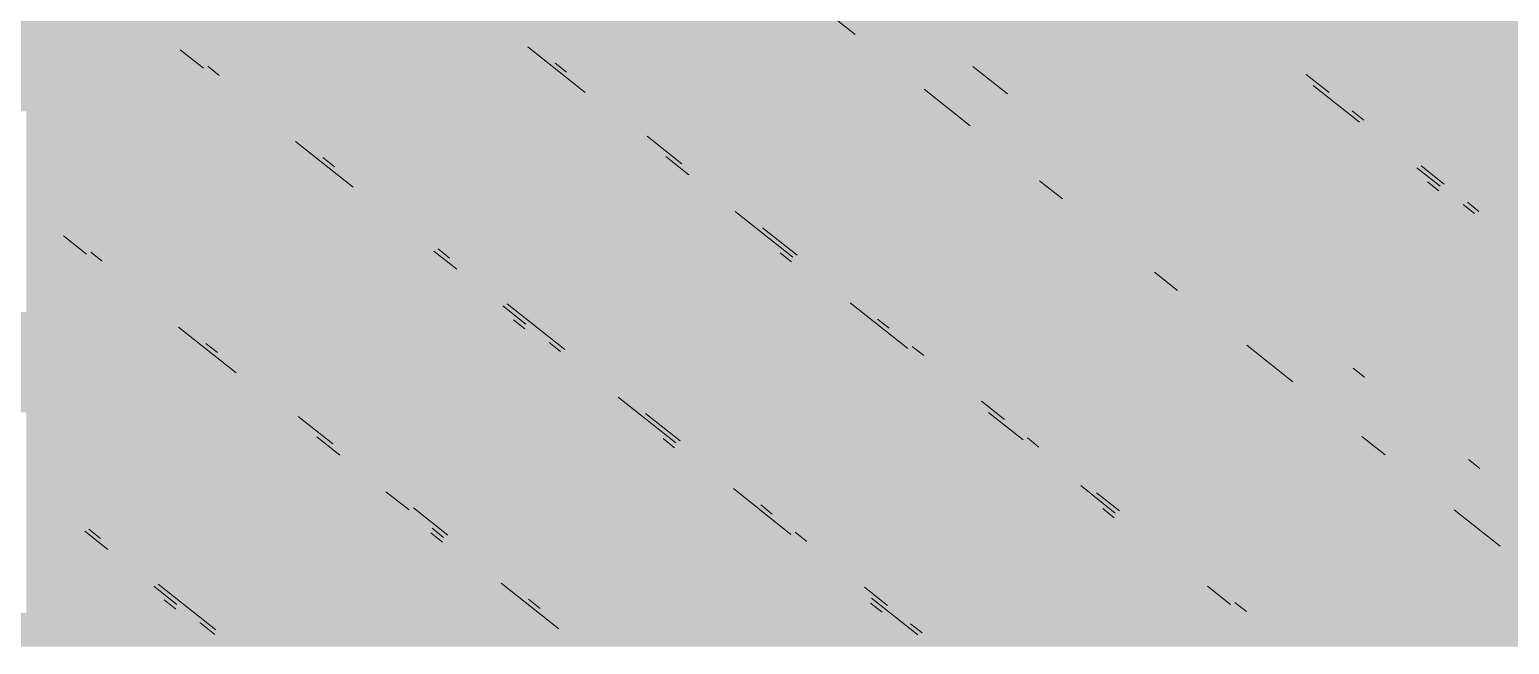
# Paper-space layout '03 3D Building and Roof' of a CAD drawing. Header units: millimetres. Extents: x 5 to 415, y 5 to 292.
# Drawn here: x 269.108 to 273.372, y 89.562 to 91.334 of the extents above; entities that cross this region are included whole.
import ezdxf

# ---------------------------------------------------------------- set-up
doc = ezdxf.new("R2010")
doc.units = ezdxf.units.MM
doc.layers.add('EXISTING', color=7, linetype='Continuous')
doc.layers.add('IMAGES', color=7, linetype='Continuous')

# ---------------------------------------------------------------- blocks, each defined once
blk = doc.blocks.new('SHEET_03')
at = {"layer": 'EXISTING', "color": 250, "lineweight": 9}
for p, q in [((271.2871, 91.4776), (271.4863, 91.3196)), ((270.5432, 91.2836), (270.7091, 91.1519)), ((269.5423, 91.2749), (269.6087, 91.2222)), ((269.6544, 91.2018), (269.6212, 91.2281)), ((270.6552, 91.2105), (270.622, 91.2368)), ((271.9255, 91.1485), (271.826, 91.2275)), ((272.8522, 91.1519), (272.7858, 91.2045)), ((271.6855, 91.1615), (271.8182, 91.0562)), ((272.8065, 91.1723), (272.9393, 91.067)), ((272.9518, 91.0728), (272.9186, 91.0992)), ((269.8743, 91.0115), (270.0402, 90.8798)), ((270.9872, 90.9471), (270.8876, 91.0261)), ((269.9863, 90.9384), (269.9531, 90.9647)), ((270.9415, 90.9676), (271.0079, 90.9149)), ((270.9841, 90.9335), (270.9509, 90.9598)), ((273.1053, 90.9353), (273.1717, 90.8826)), ((273.1841, 90.8885), (273.1178, 90.9412)), ((272.0174, 90.8981), (272.0838, 90.8455)), ((273.1685, 90.869), (273.1353, 90.8953)), ((273.238, 90.8299), (273.2712, 90.8036)), ((273.2837, 90.8095), (273.2505, 90.8358)), ((271.1407, 90.8095), (271.3067, 90.6778)), ((269.2054, 90.7394), (269.2717, 90.6867)), ((271.3192, 90.6837), (271.2196, 90.7627)), ((269.3174, 90.6663), (269.2842, 90.6926)), ((270.2726, 90.6954), (270.339, 90.6428)), ((270.3183, 90.675), (270.2851, 90.7013)), ((271.3035, 90.6642), (271.2703, 90.6905)), ((272.3494, 90.6347), (272.4158, 90.5821)), ((270.4718, 90.5374), (270.5382, 90.4847)), ((270.6502, 90.4116), (270.4843, 90.5433)), ((271.4726, 90.5461), (271.6386, 90.4144)), ((269.5373, 90.476), (269.7033, 90.3443)), ((270.535, 90.4711), (270.5018, 90.4975)), ((271.5847, 90.473), (271.5515, 90.4993)), ((270.6046, 90.4321), (270.6378, 90.4057)), ((269.6494, 90.4029), (269.6162, 90.4292)), ((271.6843, 90.394), (271.6511, 90.4203)), ((272.6149, 90.424), (272.7477, 90.3187)), ((272.9546, 90.332), (272.9214, 90.3583)), ((270.8037, 90.274), (270.9697, 90.1423)), ((271.9167, 90.2096), (271.8503, 90.2623)), ((269.9813, 90.1395), (269.8818, 90.2185)), ((270.9822, 90.1482), (270.8826, 90.2272)), ((271.871, 90.2301), (271.9706, 90.151)), ((269.9357, 90.1599), (270.002, 90.1073)), ((269.9782, 90.1259), (269.945, 90.1522)), ((270.9666, 90.1287), (270.9334, 90.155)), ((272.0163, 90.1306), (271.9831, 90.1569)), ((272.9469, 90.1606), (273.0133, 90.108)), ((273.2866, 90.0686), (273.2534, 90.0949)), ((271.1357, 90.0106), (271.3017, 89.8789)), ((272.1366, 90.0194), (272.2361, 89.9403)), ((270.1348, 90.0019), (270.2012, 89.9492)), ((271.2478, 89.9375), (271.2146, 89.9638)), ((272.2486, 89.9462), (272.1822, 89.9989)), ((270.3133, 89.8761), (270.2137, 89.9551)), ((271.2446, 89.9239), (271.2114, 89.9502)), ((272.233, 89.9267), (272.1998, 89.9531)), ((273.2124, 89.9499), (273.3452, 89.8446)), ((269.2668, 89.8878), (269.3331, 89.8352)), ((269.3124, 89.8674), (269.2792, 89.8937)), ((270.2977, 89.8566), (270.2645, 89.8829)), ((270.2676, 89.8966), (270.3008, 89.8702)), ((271.3474, 89.8585), (271.3142, 89.8848)), ((269.4659, 89.7298), (269.5323, 89.6771)), ((269.6444, 89.604), (269.4784, 89.7357)), ((270.4668, 89.7385), (270.6328, 89.6068)), ((271.5797, 89.6741), (271.5133, 89.7268)), ((272.5017, 89.7296), (272.5681, 89.6769)), ((269.5292, 89.6635), (269.496, 89.6898)), ((270.5789, 89.6654), (270.5457, 89.6917)), ((271.5641, 89.6546), (271.5309, 89.6809)), ((271.534, 89.6946), (271.6668, 89.5892)), ((272.6138, 89.6565), (272.5806, 89.6828)), ((269.5987, 89.6245), (269.6319, 89.5981)), ((271.6793, 89.5951), (271.6461, 89.6214)), ((269.6413, 89.5904), (269.6081, 89.6167))]:
    blk.add_line(p, q, dxfattribs=at)
at = {"layer": 'IMAGES', "color": 7}
for points in [[(268.7127, 91.2906), (269.1945, 91.2906), (268.7127, 91.387), (269.1945, 91.387)], [(269.1945, 91.2906), (269.2909, 91.2906), (269.1945, 91.387), (269.2909, 91.387)], [(269.2909, 91.2906), (269.3873, 91.2906), (269.2909, 91.387), (269.3873, 91.387)], [(269.3873, 91.2906), (269.58, 91.2906), (269.3873, 91.387), (269.58, 91.387)], [(269.58, 91.2906), (269.6764, 91.2906), (269.58, 91.387), (269.6764, 91.387)], [(269.6764, 91.2906), (269.7727, 91.2906), (269.6764, 91.387), (269.7727, 91.387)], [(269.7727, 91.2906), (270.2545, 91.2906), (269.7727, 91.387), (270.2545, 91.387)], [(270.2545, 91.2906), (270.3509, 91.2906), (270.2545, 91.387), (270.3509, 91.387)], [(270.3509, 91.2906), (270.4473, 91.2906), (270.3509, 91.387), (270.4473, 91.387)], [(270.4473, 91.2906), (270.64, 91.2906), (270.4473, 91.387), (270.64, 91.387)], [(270.64, 91.2906), (270.7364, 91.2906), (270.64, 91.387), (270.7364, 91.387)], [(270.7364, 91.2906), (271.2182, 91.2906), (270.7364, 91.387), (271.2182, 91.387)], [(271.2182, 91.2906), (271.3145, 91.2906), (271.2182, 91.387), (271.3145, 91.387)], [(271.3145, 91.2906), (271.4109, 91.2906), (271.3145, 91.387), (271.4109, 91.387)], [(271.4109, 91.2906), (271.5073, 91.2906), (271.4109, 91.387), (271.5073, 91.387)], [(271.5073, 91.2906), (271.6036, 91.2906), (271.5073, 91.387), (271.6036, 91.387)], [(271.6036, 91.2906), (271.7, 91.2906), (271.6036, 91.387), (271.7, 91.387)], [(271.7, 91.2906), (271.7964, 91.2906), (271.7, 91.387), (271.7964, 91.387)], [(271.7964, 91.2906), (271.8927, 91.2906), (271.7964, 91.387), (271.8927, 91.387)], [(271.8927, 91.2906), (271.9891, 91.2906), (271.8927, 91.387), (271.9891, 91.387)], [(271.9891, 91.2906), (272.3745, 91.2906), (271.9891, 91.387), (272.3745, 91.387)], [(272.3745, 91.2906), (272.4709, 91.2906), (272.3745, 91.387), (272.4709, 91.387)], [(272.4709, 91.2906), (272.6636, 91.2906), (272.4709, 91.387), (272.6636, 91.387)], [(272.6636, 91.2906), (272.8564, 91.2906), (272.6636, 91.387), (272.8564, 91.387)], [(272.8564, 91.2906), (273.3382, 91.2906), (272.8564, 91.387), (273.3382, 91.387)], [(273.3382, 91.2906), (273.5309, 91.2906), (273.3382, 91.387), (273.5309, 91.387)], [(268.8091, 91.1942), (269.3873, 91.1942), (268.8091, 91.2906), (269.3873, 91.2906)], [(269.3873, 91.1942), (269.4836, 91.1942), (269.3873, 91.2906), (269.4836, 91.2906)], [(269.4836, 91.1942), (269.58, 91.1942), (269.4836, 91.2906), (269.58, 91.2906)], [(269.58, 91.1942), (269.6764, 91.1942), (269.58, 91.2906), (269.6764, 91.2906)], [(269.6764, 91.1942), (269.7727, 91.1942), (269.6764, 91.2906), (269.7727, 91.2906)], [(269.7727, 91.1942), (270.3509, 91.1942), (269.7727, 91.2906), (270.3509, 91.2906)], [(270.3509, 91.1942), (270.4473, 91.1942), (270.3509, 91.2906), (270.4473, 91.2906)], [(270.4473, 91.1942), (270.5436, 91.1942), (270.4473, 91.2906), (270.5436, 91.2906)], [(270.5436, 91.1942), (270.7364, 91.1942), (270.5436, 91.2906), (270.7364, 91.2906)], [(270.7364, 91.1942), (270.8327, 91.1942), (270.7364, 91.2906), (270.8327, 91.2906)], [(270.8327, 91.1942), (271.3145, 91.1942), (270.8327, 91.2906), (271.3145, 91.2906)], [(271.3145, 91.1942), (271.4109, 91.1942), (271.3145, 91.2906), (271.4109, 91.2906)], [(271.4109, 91.1942), (271.5073, 91.1942), (271.4109, 91.2906), (271.5073, 91.2906)], [(271.5073, 91.1942), (271.6036, 91.1942), (271.5073, 91.2906), (271.6036, 91.2906)], [(271.6036, 91.1942), (271.7964, 91.1942), (271.6036, 91.2906), (271.7964, 91.2906)], [(271.7964, 91.0014), (271.8927, 91.0014), (271.7964, 91.2906), (271.8927, 91.2906)], [(271.8927, 91.1942), (271.9891, 91.1942), (271.8927, 91.2906), (271.9891, 91.2906)], [(271.9891, 91.1942), (272.0855, 91.1942), (271.9891, 91.2906), (272.0855, 91.2906)], [(272.0855, 91.1942), (272.4709, 91.1942), (272.0855, 91.2906), (272.4709, 91.2906)], [(272.4709, 91.1942), (272.5673, 91.1942), (272.4709, 91.2906), (272.5673, 91.2906)], [(272.5673, 91.0978), (272.6636, 91.0978), (272.5673, 91.2906), (272.6636, 91.2906)], [(272.6636, 91.1942), (272.8564, 91.1942), (272.6636, 91.2906), (272.8564, 91.2906)], [(272.8564, 91.1942), (272.9527, 91.1942), (272.8564, 91.2906), (272.9527, 91.2906)], [(272.9527, 91.1942), (273.5309, 91.1942), (272.9527, 91.2906), (273.5309, 91.2906)], [(269.0018, 91.0978), (269.4836, 91.0978), (269.0018, 91.1942), (269.4836, 91.1942)], [(269.4836, 91.0978), (269.58, 91.0978), (269.4836, 91.1942), (269.58, 91.1942)], [(269.58, 91.0978), (269.7727, 91.0978), (269.58, 91.1942), (269.7727, 91.1942)], [(269.7727, 91.0978), (269.8691, 91.0978), (269.7727, 91.1942), (269.8691, 91.1942)], [(269.8691, 91.0978), (270.4473, 91.0978), (269.8691, 91.1942), (270.4473, 91.1942)], [(270.4473, 91.0978), (270.5436, 91.0978), (270.4473, 91.1942), (270.5436, 91.1942)], [(270.5436, 91.0978), (270.64, 91.0978), (270.5436, 91.1942), (270.64, 91.1942)], [(270.64, 91.0978), (270.8327, 91.0978), (270.64, 91.1942), (270.8327, 91.1942)], [(270.8327, 91.0978), (270.9291, 91.0978), (270.8327, 91.1942), (270.9291, 91.1942)], [(270.9291, 91.0978), (271.0255, 91.0978), (270.9291, 91.1942), (271.0255, 91.1942)], [(271.0255, 91.0978), (271.4109, 91.0978), (271.0255, 91.1942), (271.4109, 91.1942)], [(271.4109, 91.0978), (271.5073, 91.0978), (271.4109, 91.1942), (271.5073, 91.1942)], [(271.5073, 91.0978), (271.6036, 91.0978), (271.5073, 91.1942), (271.6036, 91.1942)], [(271.6036, 91.0978), (271.7964, 91.0978), (271.6036, 91.1942), (271.7964, 91.1942)], [(271.8927, 91.0978), (271.9891, 91.0978), (271.8927, 91.1942), (271.9891, 91.1942)], [(271.9891, 91.0978), (272.1818, 91.0978), (271.9891, 91.1942), (272.1818, 91.1942)], [(272.1818, 91.0978), (272.5673, 91.0978), (272.1818, 91.1942), (272.5673, 91.1942)], [(272.6636, 91.0978), (272.76, 91.0978), (272.6636, 91.1942), (272.76, 91.1942)], [(272.76, 91.0978), (272.8564, 91.0978), (272.76, 91.1942), (272.8564, 91.1942)], [(272.8564, 91.0978), (272.9527, 91.0978), (272.8564, 91.1942), (272.9527, 91.1942)], [(272.9527, 91.0978), (273.6273, 91.0978), (272.9527, 91.1942), (273.6273, 91.1942)], [(269.0982, 91.0014), (269.6764, 91.0014), (269.0982, 91.0978), (269.6764, 91.0978)], [(269.6764, 91.0014), (269.7727, 91.0014), (269.6764, 91.0978), (269.7727, 91.0978)], [(269.7727, 91.0014), (269.8691, 91.0014), (269.7727, 91.0978), (269.8691, 91.0978)], [(269.8691, 91.0014), (269.9655, 91.0014), (269.8691, 91.0978), (269.9655, 91.0978)], [(269.9655, 91.0014), (270.0618, 91.0014), (269.9655, 91.0978), (270.0618, 91.0978)], [(270.0618, 91.0014), (270.5436, 91.0014), (270.0618, 91.0978), (270.5436, 91.0978)], [(270.5436, 91.0014), (270.64, 91.0014), (270.5436, 91.0978), (270.64, 91.0978)], [(270.64, 91.0014), (270.7364, 91.0014), (270.64, 91.0978), (270.7364, 91.0978)], [(270.7364, 91.0014), (270.9291, 91.0014), (270.7364, 91.0978), (270.9291, 91.0978)], [(270.9291, 91.0014), (271.0255, 91.0014), (270.9291, 91.0978), (271.0255, 91.0978)], [(271.0255, 91.0014), (271.1218, 91.0014), (271.0255, 91.0978), (271.1218, 91.0978)], [(271.1218, 91.0014), (271.5073, 91.0014), (271.1218, 91.0978), (271.5073, 91.0978)], [(271.5073, 91.0014), (271.6036, 91.0014), (271.5073, 91.0978), (271.6036, 91.0978)], [(271.6036, 91.0014), (271.7, 91.0014), (271.6036, 91.0978), (271.7, 91.0978)], [(271.7, 91.0014), (271.7964, 91.0014), (271.7, 91.0978), (271.7964, 91.0978)], [(271.8927, 91.0014), (271.9891, 91.0014), (271.8927, 91.0978), (271.9891, 91.0978)], [(271.9891, 91.0014), (272.0855, 91.0014), (271.9891, 91.0978), (272.0855, 91.0978)], [(272.0855, 91.0014), (272.1818, 91.0014), (272.0855, 91.0978), (272.1818, 91.0978)], [(272.1818, 91.0014), (272.2782, 91.0014), (272.1818, 91.0978), (272.2782, 91.0978)], [(272.2782, 91.0014), (272.6636, 91.0014), (272.2782, 91.0978), (272.6636, 91.0978)], [(272.6636, 91.0014), (272.8564, 91.0014), (272.6636, 91.0978), (272.8564, 91.0978)], [(272.8564, 91.0014), (273.0491, 91.0014), (272.8564, 91.0978), (273.0491, 91.0978)], [(273.0491, 91.0014), (273.1455, 91.0014), (273.0491, 91.0978), (273.1455, 91.0978)], [(273.1455, 91.0014), (273.2418, 91.0014), (273.1455, 91.0978), (273.2418, 91.0978)], [(273.2418, 91.0014), (273.7236, 91.0014), (273.2418, 91.0978), (273.7236, 91.0978)], [(269.0982, 90.905), (269.1945, 90.905), (269.0982, 91.0014), (269.1945, 91.0014)], [(269.1945, 90.905), (269.2909, 90.905), (269.1945, 91.0014), (269.2909, 91.0014)], [(269.2909, 90.905), (269.6764, 90.905), (269.2909, 91.0014), (269.6764, 91.0014)], [(269.6764, 90.905), (269.7727, 90.905), (269.6764, 91.0014), (269.7727, 91.0014)], [(269.7727, 90.905), (269.8691, 90.905), (269.7727, 91.0014), (269.8691, 91.0014)], [(269.8691, 90.905), (270.0618, 90.905), (269.8691, 91.0014), (270.0618, 91.0014)], [(270.0618, 90.905), (270.2545, 90.905), (270.0618, 91.0014), (270.2545, 91.0014)], [(270.2545, 90.905), (270.7364, 90.905), (270.2545, 91.0014), (270.7364, 91.0014)], [(270.7364, 90.905), (270.8327, 90.905), (270.7364, 91.0014), (270.8327, 91.0014)], [(270.8327, 90.905), (271.0255, 90.905), (270.8327, 91.0014), (271.0255, 91.0014)], [(271.0255, 90.905), (271.1218, 90.905), (271.0255, 91.0014), (271.1218, 91.0014)], [(271.1218, 90.905), (271.2182, 90.905), (271.1218, 91.0014), (271.2182, 91.0014)], [(271.2182, 90.905), (271.7964, 90.905), (271.2182, 91.0014), (271.7964, 91.0014)], [(271.7964, 90.905), (271.8927, 90.905), (271.7964, 91.0014), (271.8927, 91.0014)], [(271.8927, 90.905), (271.9891, 90.905), (271.8927, 91.0014), (271.9891, 91.0014)], [(271.9891, 90.905), (272.0855, 90.905), (271.9891, 91.0014), (272.0855, 91.0014)], [(272.0855, 90.905), (272.1818, 90.905), (272.0855, 91.0014), (272.1818, 91.0014)], [(272.1818, 90.905), (272.2782, 90.905), (272.1818, 91.0014), (272.2782, 91.0014)], [(272.2782, 90.905), (272.3745, 90.905), (272.2782, 91.0014), (272.3745, 91.0014)], [(272.3745, 90.905), (272.8564, 90.905), (272.3745, 91.0014), (272.8564, 91.0014)], [(272.8564, 90.905), (272.9527, 90.905), (272.8564, 91.0014), (272.9527, 91.0014)], [(272.9527, 90.905), (273.0491, 90.905), (272.9527, 91.0014), (273.0491, 91.0014)], [(273.0491, 90.905), (273.1455, 90.905), (273.0491, 91.0014), (273.1455, 91.0014)], [(273.1455, 90.905), (273.2418, 90.905), (273.1455, 91.0014), (273.2418, 91.0014)], [(273.2418, 90.905), (273.3382, 90.905), (273.2418, 91.0014), (273.3382, 91.0014)], [(273.3382, 90.905), (273.82, 90.905), (273.3382, 91.0014), (273.82, 91.0014)], [(269.0982, 90.8086), (269.1945, 90.8086), (269.0982, 90.905), (269.1945, 90.905)], [(269.1945, 90.8086), (269.2909, 90.8086), (269.1945, 90.905), (269.2909, 90.905)], [(269.2909, 90.8086), (269.3873, 90.8086), (269.2909, 90.905), (269.3873, 90.905)], [(269.3873, 90.8086), (269.7727, 90.8086), (269.3873, 90.905), (269.7727, 90.905)], [(269.7727, 90.8086), (269.8691, 90.8086), (269.7727, 90.905), (269.8691, 90.905)], [(269.8691, 90.8086), (269.9655, 90.8086), (269.8691, 90.905), (269.9655, 90.905)], [(269.9655, 90.8086), (270.1582, 90.8086), (269.9655, 90.905), (270.1582, 90.905)], [(270.1582, 90.8086), (270.2545, 90.8086), (270.1582, 90.905), (270.2545, 90.905)], [(270.2545, 90.8086), (270.3509, 90.8086), (270.2545, 90.905), (270.3509, 90.905)], [(270.3509, 90.8086), (270.8327, 90.8086), (270.3509, 90.905), (270.8327, 90.905)], [(270.8327, 90.8086), (270.9291, 90.8086), (270.8327, 90.905), (270.9291, 90.905)], [(270.9291, 90.8086), (271.0255, 90.8086), (270.9291, 90.905), (271.0255, 90.905)], [(271.0255, 90.8086), (271.1218, 90.8086), (271.0255, 90.905), (271.1218, 90.905)], [(271.1218, 90.8086), (271.2182, 90.8086), (271.1218, 90.905), (271.2182, 90.905)], [(271.2182, 90.8086), (271.3145, 90.8086), (271.2182, 90.905), (271.3145, 90.905)], [(271.3145, 90.8086), (271.7964, 90.8086), (271.3145, 90.905), (271.7964, 90.905)], [(271.7964, 90.8086), (271.8927, 90.8086), (271.7964, 90.905), (271.8927, 90.905)], [(271.8927, 90.8086), (271.9891, 90.8086), (271.8927, 90.905), (271.9891, 90.905)], [(271.9891, 90.8086), (272.0855, 90.8086), (271.9891, 90.905), (272.0855, 90.905)], [(272.0855, 90.8086), (272.2782, 90.8086), (272.0855, 90.905), (272.2782, 90.905)], [(272.2782, 90.8086), (272.3745, 90.8086), (272.2782, 90.905), (272.3745, 90.905)], [(272.3745, 90.8086), (272.4709, 90.8086), (272.3745, 90.905), (272.4709, 90.905)], [(272.4709, 90.8086), (272.9527, 90.8086), (272.4709, 90.905), (272.9527, 90.905)], [(272.9527, 90.8086), (273.0491, 90.8086), (272.9527, 90.905), (273.0491, 90.905)], [(273.0491, 90.8086), (273.1455, 90.8086), (273.0491, 90.905), (273.1455, 90.905)], [(273.1455, 90.8086), (273.3382, 90.8086), (273.1455, 90.905), (273.3382, 90.905)], [(273.3382, 90.8086), (273.4345, 90.8086), (273.3382, 90.905), (273.4345, 90.905)], [(269.0982, 90.7122), (269.1945, 90.7122), (269.0982, 90.8086), (269.1945, 90.8086)], [(269.1945, 90.7122), (269.2909, 90.7122), (269.1945, 90.8086), (269.2909, 90.8086)], [(269.2909, 90.7122), (269.3873, 90.7122), (269.2909, 90.8086), (269.3873, 90.8086)], [(269.3873, 90.7122), (269.4836, 90.7122), (269.3873, 90.8086), (269.4836, 90.8086)], [(269.4836, 90.7122), (269.9655, 90.7122), (269.4836, 90.8086), (269.9655, 90.8086)], [(269.9655, 90.7122), (270.0618, 90.7122), (269.9655, 90.8086), (270.0618, 90.8086)], [(270.0618, 90.7122), (270.1582, 90.7122), (270.0618, 90.8086), (270.1582, 90.8086)], [(270.1582, 90.7122), (270.2545, 90.7122), (270.1582, 90.8086), (270.2545, 90.8086)], [(270.2545, 90.7122), (270.3509, 90.7122), (270.2545, 90.8086), (270.3509, 90.8086)], [(270.3509, 90.7122), (270.4473, 90.7122), (270.3509, 90.8086), (270.4473, 90.8086)], [(270.4473, 90.7122), (270.9291, 90.7122), (270.4473, 90.8086), (270.9291, 90.8086)], [(270.9291, 90.7122), (271.0255, 90.7122), (270.9291, 90.8086), (271.0255, 90.8086)], [(271.0255, 90.7122), (271.1218, 90.7122), (271.0255, 90.8086), (271.1218, 90.8086)], [(271.1218, 90.7122), (271.3145, 90.7122), (271.1218, 90.8086), (271.3145, 90.8086)], [(271.3145, 90.7122), (271.8927, 90.7122), (271.3145, 90.8086), (271.8927, 90.8086)], [(271.8927, 90.7122), (271.9891, 90.7122), (271.8927, 90.8086), (271.9891, 90.8086)], [(271.9891, 90.7122), (272.0855, 90.7122), (271.9891, 90.8086), (272.0855, 90.8086)], [(272.0855, 90.7122), (272.1818, 90.7122), (272.0855, 90.8086), (272.1818, 90.8086)], [(272.1818, 90.7122), (272.2782, 90.7122), (272.1818, 90.8086), (272.2782, 90.8086)], [(272.2782, 90.7122), (272.3745, 90.7122), (272.2782, 90.8086), (272.3745, 90.8086)], [(272.3745, 90.7122), (272.4709, 90.7122), (272.3745, 90.8086), (272.4709, 90.8086)], [(272.4709, 90.7122), (272.5673, 90.7122), (272.4709, 90.8086), (272.5673, 90.8086)], [(272.5673, 90.7122), (273.0491, 90.7122), (272.5673, 90.8086), (273.0491, 90.8086)], [(273.0491, 90.7122), (273.1455, 90.7122), (273.0491, 90.8086), (273.1455, 90.8086)], [(273.1455, 90.7122), (273.2418, 90.7122), (273.1455, 90.8086), (273.2418, 90.8086)], [(273.2418, 90.7122), (273.3382, 90.7122), (273.2418, 90.8086), (273.3382, 90.8086)], [(273.3382, 90.7122), (273.4345, 90.7122), (273.3382, 90.8086), (273.4345, 90.8086)], [(269.0982, 90.6158), (269.1945, 90.6158), (269.0982, 90.7122), (269.1945, 90.7122)], [(269.1945, 90.6158), (269.2909, 90.6158), (269.1945, 90.7122), (269.2909, 90.7122)], [(269.2909, 90.6158), (269.3873, 90.6158), (269.2909, 90.7122), (269.3873, 90.7122)], [(269.3873, 90.6158), (269.4836, 90.6158), (269.3873, 90.7122), (269.4836, 90.7122)], [(269.4836, 90.6158), (269.58, 90.6158), (269.4836, 90.7122), (269.58, 90.7122)], [(269.58, 90.6158), (270.0618, 90.6158), (269.58, 90.7122), (270.0618, 90.7122)], [(270.0618, 90.6158), (270.1582, 90.6158), (270.0618, 90.7122), (270.1582, 90.7122)], [(270.1582, 90.6158), (270.2545, 90.6158), (270.1582, 90.7122), (270.2545, 90.7122)], [(270.2545, 90.6158), (270.3509, 90.6158), (270.2545, 90.7122), (270.3509, 90.7122)], [(270.3509, 90.6158), (270.4473, 90.6158), (270.3509, 90.7122), (270.4473, 90.7122)], [(270.4473, 90.6158), (270.5436, 90.6158), (270.4473, 90.7122), (270.5436, 90.7122)], [(270.5436, 90.6158), (270.64, 90.6158), (270.5436, 90.7122), (270.64, 90.7122)], [(270.64, 90.6158), (271.2182, 90.6158), (270.64, 90.7122), (271.2182, 90.7122)], [(271.2182, 90.6158), (271.4109, 90.6158), (271.2182, 90.7122), (271.4109, 90.7122)], [(271.4109, 90.6158), (271.5073, 90.6158), (271.4109, 90.7122), (271.5073, 90.7122)], [(271.5073, 90.6158), (271.9891, 90.6158), (271.5073, 90.7122), (271.9891, 90.7122)], [(271.9891, 90.6158), (272.0855, 90.6158), (271.9891, 90.7122), (272.0855, 90.7122)], [(272.0855, 90.6158), (272.1818, 90.6158), (272.0855, 90.7122), (272.1818, 90.7122)], [(272.1818, 90.6158), (272.2782, 90.6158), (272.1818, 90.7122), (272.2782, 90.7122)], [(272.2782, 90.6158), (272.4709, 90.6158), (272.2782, 90.7122), (272.4709, 90.7122)], [(272.4709, 90.6158), (272.5673, 90.6158), (272.4709, 90.7122), (272.5673, 90.7122)], [(272.5673, 90.6158), (272.6636, 90.6158), (272.5673, 90.7122), (272.6636, 90.7122)], [(272.6636, 90.6158), (272.76, 90.6158), (272.6636, 90.7122), (272.76, 90.7122)], [(272.76, 90.6158), (273.1455, 90.6158), (272.76, 90.7122), (273.1455, 90.7122)], [(273.1455, 90.6158), (273.2418, 90.6158), (273.1455, 90.7122), (273.2418, 90.7122)], [(273.2418, 90.6158), (273.3382, 90.6158), (273.2418, 90.7122), (273.3382, 90.7122)], [(273.3382, 90.6158), (273.4345, 90.6158), (273.3382, 90.7122), (273.4345, 90.7122)], [(269.0982, 90.5194), (269.2909, 90.5194), (269.0982, 90.6158), (269.2909, 90.6158)], [(269.2909, 90.5194), (269.58, 90.5194), (269.2909, 90.6158), (269.58, 90.6158)], [(269.58, 90.5194), (269.6764, 90.5194), (269.58, 90.6158), (269.6764, 90.6158)], [(269.6764, 90.5194), (270.1582, 90.5194), (269.6764, 90.6158), (270.1582, 90.6158)], [(270.1582, 90.5194), (270.2545, 90.5194), (270.1582, 90.6158), (270.2545, 90.6158)], [(270.2545, 90.5194), (270.3509, 90.5194), (270.2545, 90.6158), (270.3509, 90.6158)], [(270.3509, 90.5194), (270.4473, 90.5194), (270.3509, 90.6158), (270.4473, 90.6158)], [(270.4473, 90.5194), (270.5436, 90.5194), (270.4473, 90.6158), (270.5436, 90.6158)], [(270.5436, 90.5194), (270.64, 90.5194), (270.5436, 90.6158), (270.64, 90.6158)], [(270.64, 90.5194), (270.7364, 90.5194), (270.64, 90.6158), (270.7364, 90.6158)], [(270.7364, 90.5194), (271.2182, 90.5194), (270.7364, 90.6158), (271.2182, 90.6158)], [(271.2182, 90.5194), (271.3145, 90.5194), (271.2182, 90.6158), (271.3145, 90.6158)], [(271.3145, 90.5194), (271.4109, 90.5194), (271.3145, 90.6158), (271.4109, 90.6158)], [(271.4109, 90.5194), (271.5073, 90.5194), (271.4109, 90.6158), (271.5073, 90.6158)], [(271.5073, 90.5194), (271.6036, 90.5194), (271.5073, 90.6158), (271.6036, 90.6158)], [(271.6036, 90.5194), (271.7, 90.5194), (271.6036, 90.6158), (271.7, 90.6158)], [(271.7, 90.5194), (272.1818, 90.5194), (271.7, 90.6158), (272.1818, 90.6158)], [(272.1818, 90.5194), (272.2782, 90.5194), (272.1818, 90.6158), (272.2782, 90.6158)], [(272.2782, 90.5194), (272.3745, 90.5194), (272.2782, 90.6158), (272.3745, 90.6158)], [(272.3745, 90.5194), (272.4709, 90.5194), (272.3745, 90.6158), (272.4709, 90.6158)], [(272.4709, 90.5194), (272.5673, 90.5194), (272.4709, 90.6158), (272.5673, 90.6158)], [(272.5673, 90.5194), (272.6636, 90.5194), (272.5673, 90.6158), (272.6636, 90.6158)], [(272.6636, 90.5194), (272.76, 90.5194), (272.6636, 90.6158), (272.76, 90.6158)], [(272.76, 90.5194), (272.8564, 90.5194), (272.76, 90.6158), (272.8564, 90.6158)], [(272.8564, 90.5194), (273.3382, 90.5194), (272.8564, 90.6158), (273.3382, 90.6158)], [(273.3382, 90.5194), (273.4345, 90.5194), (273.3382, 90.6158), (273.4345, 90.6158)], [(268.8091, 90.423), (269.2909, 90.423), (268.8091, 90.5194), (269.2909, 90.5194)], [(269.2909, 90.423), (269.3873, 90.423), (269.2909, 90.5194), (269.3873, 90.5194)], [(269.3873, 90.423), (269.4836, 90.423), (269.3873, 90.5194), (269.4836, 90.5194)], [(269.4836, 90.423), (269.6764, 90.423), (269.4836, 90.5194), (269.6764, 90.5194)], [(269.6764, 90.423), (269.7727, 90.423), (269.6764, 90.5194), (269.7727, 90.5194)], [(269.7727, 90.423), (270.2545, 90.423), (269.7727, 90.5194), (270.2545, 90.5194)], [(270.2545, 90.423), (270.3509, 90.423), (270.2545, 90.5194), (270.3509, 90.5194)], [(270.3509, 90.423), (270.4473, 90.423), (270.3509, 90.5194), (270.4473, 90.5194)], [(270.4473, 90.423), (270.64, 90.423), (270.4473, 90.5194), (270.64, 90.5194)], [(270.64, 90.423), (270.7364, 90.423), (270.64, 90.5194), (270.7364, 90.5194)], [(270.7364, 90.423), (270.8327, 90.423), (270.7364, 90.5194), (270.8327, 90.5194)], [(270.8327, 90.423), (271.3145, 90.423), (270.8327, 90.5194), (271.3145, 90.5194)], [(271.3145, 90.423), (271.4109, 90.423), (271.3145, 90.5194), (271.4109, 90.5194)], [(271.4109, 90.423), (271.5073, 90.423), (271.4109, 90.5194), (271.5073, 90.5194)], [(271.5073, 90.423), (271.7, 90.423), (271.5073, 90.5194), (271.7, 90.5194)], [(271.7, 90.423), (271.7964, 90.423), (271.7, 90.5194), (271.7964, 90.5194)], [(271.7964, 90.423), (272.2782, 90.423), (271.7964, 90.5194), (272.2782, 90.5194)], [(272.2782, 90.423), (272.3745, 90.423), (272.2782, 90.5194), (272.3745, 90.5194)], [(272.3745, 90.423), (272.4709, 90.423), (272.3745, 90.5194), (272.4709, 90.5194)], [(272.4709, 90.423), (272.5673, 90.423), (272.4709, 90.5194), (272.5673, 90.5194)], [(272.5673, 90.423), (272.76, 90.423), (272.5673, 90.5194), (272.76, 90.5194)], [(272.76, 90.423), (272.8564, 90.423), (272.76, 90.5194), (272.8564, 90.5194)], [(272.8564, 90.423), (272.9527, 90.423), (272.8564, 90.5194), (272.9527, 90.5194)], [(272.9527, 90.423), (273.0491, 90.423), (272.9527, 90.5194), (273.0491, 90.5194)], [(273.0491, 90.423), (273.4345, 90.423), (273.0491, 90.5194), (273.4345, 90.5194)], [(268.9055, 90.3266), (269.3873, 90.3266), (268.9055, 90.423), (269.3873, 90.423)], [(269.3873, 90.3266), (269.4836, 90.3266), (269.3873, 90.423), (269.4836, 90.423)], [(269.4836, 90.3266), (269.58, 90.3266), (269.4836, 90.423), (269.58, 90.423)], [(269.58, 90.3266), (269.7727, 90.3266), (269.58, 90.423), (269.7727, 90.423)], [(269.7727, 90.3266), (269.8691, 90.3266), (269.7727, 90.423), (269.8691, 90.423)], [(269.8691, 90.3266), (269.9655, 90.3266), (269.8691, 90.423), (269.9655, 90.423)], [(269.9655, 90.3266), (270.4473, 90.3266), (269.9655, 90.423), (270.4473, 90.423)], [(270.4473, 90.3266), (270.5436, 90.3266), (270.4473, 90.423), (270.5436, 90.423)], [(270.5436, 90.3266), (270.7364, 90.3266), (270.5436, 90.423), (270.7364, 90.423)], [(270.7364, 90.3266), (270.8327, 90.3266), (270.7364, 90.423), (270.8327, 90.423)], [(270.8327, 90.3266), (270.9291, 90.3266), (270.8327, 90.423), (270.9291, 90.423)], [(270.9291, 90.3266), (271.4109, 90.3266), (270.9291, 90.423), (271.4109, 90.423)], [(271.4109, 90.3266), (271.5073, 90.3266), (271.4109, 90.423), (271.5073, 90.423)], [(271.5073, 90.3266), (271.6036, 90.3266), (271.5073, 90.423), (271.6036, 90.423)], [(271.6036, 90.3266), (271.7964, 90.3266), (271.6036, 90.423), (271.7964, 90.423)], [(271.7964, 90.3266), (271.8927, 90.3266), (271.7964, 90.423), (271.8927, 90.423)], [(271.8927, 90.3266), (271.9891, 90.3266), (271.8927, 90.423), (271.9891, 90.423)], [(271.9891, 90.3266), (272.3745, 90.3266), (271.9891, 90.423), (272.3745, 90.423)], [(272.3745, 90.3266), (272.4709, 90.3266), (272.3745, 90.423), (272.4709, 90.423)], [(272.4709, 90.3266), (272.5673, 90.3266), (272.4709, 90.423), (272.5673, 90.423)], [(272.5673, 90.3266), (272.6636, 90.3266), (272.5673, 90.423), (272.6636, 90.423)], [(272.6636, 90.3266), (272.76, 90.3266), (272.6636, 90.423), (272.76, 90.423)], [(272.76, 90.3266), (272.8564, 90.3266), (272.76, 90.423), (272.8564, 90.423)], [(272.8564, 90.3266), (272.9527, 90.3266), (272.8564, 90.423), (272.9527, 90.423)], [(272.9527, 90.3266), (273.1455, 90.3266), (272.9527, 90.423), (273.1455, 90.423)], [(273.1455, 90.3266), (273.5309, 90.3266), (273.1455, 90.423), (273.5309, 90.423)], [(269.0018, 90.2302), (269.4836, 90.2302), (269.0018, 90.3266), (269.4836, 90.3266)], [(269.4836, 90.2302), (269.58, 90.2302), (269.4836, 90.3266), (269.58, 90.3266)], [(269.58, 90.2302), (269.6764, 90.2302), (269.58, 90.3266), (269.6764, 90.3266)], [(269.6764, 90.2302), (269.8691, 90.2302), (269.6764, 90.3266), (269.8691, 90.3266)], [(269.8691, 90.2302), (269.9655, 90.2302), (269.8691, 90.3266), (269.9655, 90.3266)], [(269.9655, 90.2302), (270.0618, 90.2302), (269.9655, 90.3266), (270.0618, 90.3266)], [(270.0618, 90.2302), (270.5436, 90.2302), (270.0618, 90.3266), (270.5436, 90.3266)], [(270.5436, 90.2302), (270.64, 90.2302), (270.5436, 90.3266), (270.64, 90.3266)], [(270.64, 90.2302), (270.7364, 90.2302), (270.64, 90.3266), (270.7364, 90.3266)], [(270.7364, 90.2302), (270.9291, 90.2302), (270.7364, 90.3266), (270.9291, 90.3266)], [(270.9291, 90.2302), (271.0255, 90.2302), (270.9291, 90.3266), (271.0255, 90.3266)], [(271.0255, 90.2302), (271.6036, 90.2302), (271.0255, 90.3266), (271.6036, 90.3266)], [(271.6036, 90.2302), (271.7, 90.2302), (271.6036, 90.3266), (271.7, 90.3266)], [(271.7, 90.2302), (271.7964, 90.2302), (271.7, 90.3266), (271.7964, 90.3266)], [(271.7964, 90.2302), (271.8927, 90.2302), (271.7964, 90.3266), (271.8927, 90.3266)], [(271.8927, 90.2302), (271.9891, 90.2302), (271.8927, 90.3266), (271.9891, 90.3266)], [(271.9891, 90.2302), (272.0855, 90.2302), (271.9891, 90.3266), (272.0855, 90.3266)], [(272.0855, 90.2302), (272.5673, 90.2302), (272.0855, 90.3266), (272.5673, 90.3266)], [(272.5673, 90.2302), (272.6636, 90.2302), (272.5673, 90.3266), (272.6636, 90.3266)], [(272.6636, 90.2302), (272.76, 90.2302), (272.6636, 90.3266), (272.76, 90.3266)], [(272.76, 90.2302), (272.8564, 90.2302), (272.76, 90.3266), (272.8564, 90.3266)], [(272.8564, 90.2302), (273.0491, 90.2302), (272.8564, 90.3266), (273.0491, 90.3266)], [(273.0491, 90.2302), (273.1455, 90.2302), (273.0491, 90.3266), (273.1455, 90.3266)], [(273.1455, 90.2302), (273.2418, 90.2302), (273.1455, 90.3266), (273.2418, 90.3266)], [(273.2418, 90.2302), (273.3382, 90.2302), (273.2418, 90.3266), (273.3382, 90.3266)], [(273.3382, 90.2302), (273.7236, 90.2302), (273.3382, 90.3266), (273.7236, 90.3266)], [(269.0982, 90.1338), (269.6764, 90.1338), (269.0982, 90.2302), (269.6764, 90.2302)], [(269.6764, 90.1338), (269.7727, 90.1338), (269.6764, 90.2302), (269.7727, 90.2302)], [(269.7727, 90.1338), (269.8691, 90.1338), (269.7727, 90.2302), (269.8691, 90.2302)], [(269.8691, 90.1338), (269.9655, 90.1338), (269.8691, 90.2302), (269.9655, 90.2302)], [(269.9655, 90.1338), (270.0618, 90.1338), (269.9655, 90.2302), (270.0618, 90.2302)], [(270.0618, 90.1338), (270.1582, 90.1338), (270.0618, 90.2302), (270.1582, 90.2302)], [(270.1582, 90.1338), (270.2545, 90.1338), (270.1582, 90.2302), (270.2545, 90.2302)], [(270.2545, 90.1338), (270.7364, 90.1338), (270.2545, 90.2302), (270.7364, 90.2302)], [(270.7364, 90.0374), (270.8327, 90.0374), (270.7364, 90.2302), (270.8327, 90.2302)], [(270.8327, 90.1338), (271.0255, 90.1338), (270.8327, 90.2302), (271.0255, 90.2302)], [(271.0255, 90.1338), (271.7, 90.1338), (271.0255, 90.2302), (271.7, 90.2302)], [(271.7, 90.1338), (271.7964, 90.1338), (271.7, 90.2302), (271.7964, 90.2302)], [(271.7964, 90.1338), (271.9891, 90.1338), (271.7964, 90.2302), (271.9891, 90.2302)], [(271.9891, 90.1338), (272.0855, 90.1338), (271.9891, 90.2302), (272.0855, 90.2302)], [(272.0855, 90.1338), (272.1818, 90.1338), (272.0855, 90.2302), (272.1818, 90.2302)], [(272.1818, 90.1338), (272.6636, 90.1338), (272.1818, 90.2302), (272.6636, 90.2302)], [(272.6636, 90.1338), (272.76, 90.1338), (272.6636, 90.2302), (272.76, 90.2302)], [(272.76, 90.1338), (272.8564, 90.1338), (272.76, 90.2302), (272.8564, 90.2302)], [(272.8564, 90.1338), (272.9527, 90.1338), (272.8564, 90.2302), (272.9527, 90.2302)], [(272.9527, 90.1338), (273.1455, 90.1338), (272.9527, 90.2302), (273.1455, 90.2302)], [(273.1455, 90.1338), (273.2418, 90.1338), (273.1455, 90.2302), (273.2418, 90.2302)], [(273.2418, 90.1338), (273.3382, 90.1338), (273.2418, 90.2302), (273.3382, 90.2302)], [(273.3382, 90.1338), (273.9164, 90.1338), (273.3382, 90.2302), (273.9164, 90.2302)], [(269.0982, 90.0374), (269.1945, 90.0374), (269.0982, 90.1338), (269.1945, 90.1338)], [(269.1945, 90.0374), (269.2909, 90.0374), (269.1945, 90.1338), (269.2909, 90.1338)], [(269.2909, 90.0374), (269.7727, 90.0374), (269.2909, 90.1338), (269.7727, 90.1338)], [(269.7727, 90.0374), (269.8691, 90.0374), (269.7727, 90.1338), (269.8691, 90.1338)], [(269.8691, 90.0374), (269.9655, 90.0374), (269.8691, 90.1338), (269.9655, 90.1338)], [(269.9655, 90.0374), (270.0618, 90.0374), (269.9655, 90.1338), (270.0618, 90.1338)], [(270.0618, 90.0374), (270.1582, 90.0374), (270.0618, 90.1338), (270.1582, 90.1338)], [(270.1582, 90.0374), (270.2545, 90.0374), (270.1582, 90.1338), (270.2545, 90.1338)], [(270.2545, 90.0374), (270.3509, 90.0374), (270.2545, 90.1338), (270.3509, 90.1338)], [(270.3509, 90.0374), (270.7364, 90.0374), (270.3509, 90.1338), (270.7364, 90.1338)], [(270.8327, 90.0374), (270.9291, 90.0374), (270.8327, 90.1338), (270.9291, 90.1338)], [(270.9291, 90.0374), (271.1218, 90.0374), (270.9291, 90.1338), (271.1218, 90.1338)], [(271.1218, 90.0374), (271.2182, 90.0374), (271.1218, 90.1338), (271.2182, 90.1338)], [(271.2182, 90.0374), (271.3145, 90.0374), (271.2182, 90.1338), (271.3145, 90.1338)], [(271.3145, 90.0374), (271.7964, 90.0374), (271.3145, 90.1338), (271.7964, 90.1338)], [(271.7964, 90.0374), (271.8927, 90.0374), (271.7964, 90.1338), (271.8927, 90.1338)], [(271.8927, 90.0374), (271.9891, 90.0374), (271.8927, 90.1338), (271.9891, 90.1338)], [(271.9891, 90.0374), (272.0855, 90.0374), (271.9891, 90.1338), (272.0855, 90.1338)], [(272.0855, 90.0374), (272.1818, 90.0374), (272.0855, 90.1338), (272.1818, 90.1338)], [(272.1818, 90.0374), (272.2782, 90.0374), (272.1818, 90.1338), (272.2782, 90.1338)], [(272.2782, 90.0374), (272.76, 90.0374), (272.2782, 90.1338), (272.76, 90.1338)], [(272.76, 90.0374), (272.8564, 90.0374), (272.76, 90.1338), (272.8564, 90.1338)], [(272.8564, 90.0374), (272.9527, 90.0374), (272.8564, 90.1338), (272.9527, 90.1338)], [(272.9527, 90.0374), (273.0491, 90.0374), (272.9527, 90.1338), (273.0491, 90.1338)], [(273.0491, 90.0374), (273.2418, 90.0374), (273.0491, 90.1338), (273.2418, 90.1338)], [(273.2418, 90.0374), (273.3382, 90.0374), (273.2418, 90.1338), (273.3382, 90.1338)], [(273.3382, 90.0374), (273.4345, 90.0374), (273.3382, 90.1338), (273.4345, 90.1338)], [(269.0982, 89.8446), (269.1945, 89.8446), (269.0982, 90.0374), (269.1945, 90.0374)], [(269.1945, 89.941), (269.2909, 89.941), (269.1945, 90.0374), (269.2909, 90.0374)], [(269.2909, 89.941), (269.3873, 89.941), (269.2909, 90.0374), (269.3873, 90.0374)], [(269.3873, 89.941), (269.8691, 89.941), (269.3873, 90.0374), (269.8691, 90.0374)], [(269.8691, 89.941), (269.9655, 89.941), (269.8691, 90.0374), (269.9655, 90.0374)], [(269.9655, 89.941), (270.0618, 89.941), (269.9655, 90.0374), (270.0618, 90.0374)], [(270.0618, 89.941), (270.1582, 89.941), (270.0618, 90.0374), (270.1582, 90.0374)], [(270.1582, 89.941), (270.2545, 89.941), (270.1582, 90.0374), (270.2545, 90.0374)], [(270.2545, 89.941), (270.3509, 89.941), (270.2545, 90.0374), (270.3509, 90.0374)], [(270.3509, 89.941), (270.4473, 89.941), (270.3509, 90.0374), (270.4473, 90.0374)], [(270.4473, 89.941), (270.9291, 89.941), (270.4473, 90.0374), (270.9291, 90.0374)], [(270.9291, 89.941), (271.0255, 89.941), (270.9291, 90.0374), (271.0255, 90.0374)], [(271.0255, 89.941), (271.1218, 89.941), (271.0255, 90.0374), (271.1218, 90.0374)], [(271.1218, 89.941), (271.2182, 89.941), (271.1218, 90.0374), (271.2182, 90.0374)], [(271.2182, 89.941), (271.3145, 89.941), (271.2182, 90.0374), (271.3145, 90.0374)], [(271.3145, 89.941), (271.4109, 89.941), (271.3145, 90.0374), (271.4109, 90.0374)], [(271.4109, 89.941), (271.8927, 89.941), (271.4109, 90.0374), (271.8927, 90.0374)], [(271.8927, 89.941), (271.9891, 89.941), (271.8927, 90.0374), (271.9891, 90.0374)], [(271.9891, 89.941), (272.0855, 89.941), (271.9891, 90.0374), (272.0855, 90.0374)], [(272.0855, 89.941), (272.2782, 89.941), (272.0855, 90.0374), (272.2782, 90.0374)], [(272.2782, 89.941), (272.3745, 89.941), (272.2782, 90.0374), (272.3745, 90.0374)], [(272.3745, 89.941), (272.4709, 89.941), (272.3745, 90.0374), (272.4709, 90.0374)], [(272.4709, 89.941), (272.9527, 89.941), (272.4709, 90.0374), (272.9527, 90.0374)], [(272.9527, 89.941), (273.0491, 89.941), (272.9527, 90.0374), (273.0491, 90.0374)], [(273.0491, 89.941), (273.1455, 89.941), (273.0491, 90.0374), (273.1455, 90.0374)], [(273.1455, 89.941), (273.2418, 89.941), (273.1455, 90.0374), (273.2418, 90.0374)], [(273.2418, 89.941), (273.3382, 89.941), (273.2418, 90.0374), (273.3382, 90.0374)], [(273.3382, 89.8446), (273.4345, 89.8446), (273.3382, 90.0374), (273.4345, 90.0374)], [(269.1945, 89.8446), (269.3873, 89.8446), (269.1945, 89.941), (269.3873, 89.941)], [(269.3873, 89.8446), (269.9655, 89.8446), (269.3873, 89.941), (269.9655, 89.941)], [(269.9655, 89.8446), (270.1582, 89.8446), (269.9655, 89.941), (270.1582, 89.941)], [(270.1582, 89.8446), (270.3509, 89.8446), (270.1582, 89.941), (270.3509, 89.941)], [(270.3509, 89.8446), (270.4473, 89.8446), (270.3509, 89.941), (270.4473, 89.941)], [(270.4473, 89.8446), (270.5436, 89.8446), (270.4473, 89.941), (270.5436, 89.941)], [(270.5436, 89.8446), (271.0255, 89.8446), (270.5436, 89.941), (271.0255, 89.941)], [(271.0255, 89.8446), (271.1218, 89.8446), (271.0255, 89.941), (271.1218, 89.941)], [(271.1218, 89.8446), (271.2182, 89.8446), (271.1218, 89.941), (271.2182, 89.941)], [(271.2182, 89.8446), (271.4109, 89.8446), (271.2182, 89.941), (271.4109, 89.941)], [(271.4109, 89.8446), (271.5073, 89.8446), (271.4109, 89.941), (271.5073, 89.941)], [(271.5073, 89.8446), (272.1818, 89.8446), (271.5073, 89.941), (272.1818, 89.941)], [(272.1818, 89.8446), (272.3745, 89.8446), (272.1818, 89.941), (272.3745, 89.941)], [(272.3745, 89.8446), (272.4709, 89.8446), (272.3745, 89.941), (272.4709, 89.941)], [(272.4709, 89.8446), (272.5673, 89.8446), (272.4709, 89.941), (272.5673, 89.941)], [(272.5673, 89.8446), (273.0491, 89.8446), (272.5673, 89.941), (273.0491, 89.941)], [(273.0491, 89.8446), (273.1455, 89.8446), (273.0491, 89.941), (273.1455, 89.941)], [(273.1455, 89.8446), (273.2418, 89.8446), (273.1455, 89.941), (273.2418, 89.941)], [(273.2418, 89.8446), (273.3382, 89.8446), (273.2418, 89.941), (273.3382, 89.941)], [(269.0982, 89.7482), (269.1945, 89.7482), (269.0982, 89.8446), (269.1945, 89.8446)], [(269.1945, 89.7482), (269.2909, 89.7482), (269.1945, 89.8446), (269.2909, 89.8446)], [(269.2909, 89.7482), (269.3873, 89.7482), (269.2909, 89.8446), (269.3873, 89.8446)], [(269.3873, 89.7482), (269.4836, 89.7482), (269.3873, 89.8446), (269.4836, 89.8446)], [(269.4836, 89.7482), (269.58, 89.7482), (269.4836, 89.8446), (269.58, 89.8446)], [(269.58, 89.7482), (269.6764, 89.7482), (269.58, 89.8446), (269.6764, 89.8446)], [(269.6764, 89.7482), (270.2545, 89.7482), (269.6764, 89.8446), (270.2545, 89.8446)], [(270.2545, 89.7482), (270.3509, 89.7482), (270.2545, 89.8446), (270.3509, 89.8446)], [(270.3509, 89.7482), (270.5436, 89.7482), (270.3509, 89.8446), (270.5436, 89.8446)], [(270.5436, 89.7482), (270.64, 89.7482), (270.5436, 89.8446), (270.64, 89.8446)], [(270.64, 89.7482), (271.1218, 89.7482), (270.64, 89.8446), (271.1218, 89.8446)], [(271.1218, 89.7482), (271.2182, 89.7482), (271.1218, 89.8446), (271.2182, 89.8446)], [(271.2182, 89.7482), (271.3145, 89.7482), (271.2182, 89.8446), (271.3145, 89.8446)], [(271.3145, 89.7482), (271.5073, 89.7482), (271.3145, 89.8446), (271.5073, 89.8446)], [(271.5073, 89.7482), (271.6036, 89.7482), (271.5073, 89.8446), (271.6036, 89.8446)], [(271.6036, 89.7482), (271.7, 89.7482), (271.6036, 89.8446), (271.7, 89.8446)], [(271.7, 89.7482), (272.1818, 89.7482), (271.7, 89.8446), (272.1818, 89.8446)], [(272.1818, 89.7482), (272.2782, 89.7482), (272.1818, 89.8446), (272.2782, 89.8446)], [(272.2782, 89.7482), (272.3745, 89.7482), (272.2782, 89.8446), (272.3745, 89.8446)], [(272.3745, 89.7482), (272.4709, 89.7482), (272.3745, 89.8446), (272.4709, 89.8446)], [(272.4709, 89.7482), (272.5673, 89.7482), (272.4709, 89.8446), (272.5673, 89.8446)], [(272.5673, 89.7482), (272.6636, 89.7482), (272.5673, 89.8446), (272.6636, 89.8446)], [(272.6636, 89.7482), (273.1455, 89.7482), (272.6636, 89.8446), (273.1455, 89.8446)], [(273.1455, 89.7482), (273.2418, 89.7482), (273.1455, 89.8446), (273.2418, 89.8446)], [(273.2418, 89.7482), (273.3382, 89.7482), (273.2418, 89.8446), (273.3382, 89.8446)], [(273.3382, 89.7482), (273.4345, 89.7482), (273.3382, 89.8446), (273.4345, 89.8446)], [(269.0982, 89.6518), (269.1945, 89.6518), (269.0982, 89.7482), (269.1945, 89.7482)], [(269.1945, 89.6518), (269.2909, 89.6518), (269.1945, 89.7482), (269.2909, 89.7482)], [(269.2909, 89.6518), (269.3873, 89.6518), (269.2909, 89.7482), (269.3873, 89.7482)], [(269.3873, 89.6518), (269.4836, 89.6518), (269.3873, 89.7482), (269.4836, 89.7482)], [(269.4836, 89.6518), (269.58, 89.6518), (269.4836, 89.7482), (269.58, 89.7482)], [(269.58, 89.6518), (269.6764, 89.6518), (269.58, 89.7482), (269.6764, 89.7482)], [(269.6764, 89.6518), (269.7727, 89.6518), (269.6764, 89.7482), (269.7727, 89.7482)], [(269.7727, 89.6518), (270.2545, 89.6518), (269.7727, 89.7482), (270.2545, 89.7482)], [(270.2545, 89.6518), (270.3509, 89.6518), (270.2545, 89.7482), (270.3509, 89.7482)], [(270.3509, 89.6518), (270.4473, 89.6518), (270.3509, 89.7482), (270.4473, 89.7482)], [(270.4473, 89.6518), (270.64, 89.6518), (270.4473, 89.7482), (270.64, 89.7482)], [(270.64, 89.6518), (271.2182, 89.6518), (270.64, 89.7482), (271.2182, 89.7482)], [(271.2182, 89.6518), (271.3145, 89.6518), (271.2182, 89.7482), (271.3145, 89.7482)], [(271.3145, 89.6518), (271.4109, 89.6518), (271.3145, 89.7482), (271.4109, 89.7482)], [(271.4109, 89.6518), (271.6036, 89.6518), (271.4109, 89.7482), (271.6036, 89.7482)], [(271.6036, 89.6518), (271.7, 89.6518), (271.6036, 89.7482), (271.7, 89.7482)], [(271.7, 89.6518), (271.7964, 89.6518), (271.7, 89.7482), (271.7964, 89.7482)], [(271.7964, 89.6518), (272.2782, 89.6518), (271.7964, 89.7482), (272.2782, 89.7482)], [(272.2782, 89.6518), (272.3745, 89.6518), (272.2782, 89.7482), (272.3745, 89.7482)], [(272.3745, 89.6518), (272.4709, 89.6518), (272.3745, 89.7482), (272.4709, 89.7482)], [(272.4709, 89.6518), (272.5673, 89.6518), (272.4709, 89.7482), (272.5673, 89.7482)], [(272.5673, 89.6518), (272.6636, 89.6518), (272.5673, 89.7482), (272.6636, 89.7482)], [(272.6636, 89.6518), (272.76, 89.6518), (272.6636, 89.7482), (272.76, 89.7482)], [(272.76, 89.6518), (273.2418, 89.6518), (272.76, 89.7482), (273.2418, 89.7482)], [(273.2418, 89.6518), (273.3382, 89.6518), (273.2418, 89.7482), (273.3382, 89.7482)], [(273.3382, 89.6518), (273.4345, 89.6518), (273.3382, 89.7482), (273.4345, 89.7482)], [(269.0018, 89.5554), (269.1945, 89.5554), (269.0018, 89.6518), (269.1945, 89.6518)], [(269.1945, 89.5554), (269.2909, 89.5554), (269.1945, 89.6518), (269.2909, 89.6518)], [(269.2909, 89.5554), (269.3873, 89.5554), (269.2909, 89.6518), (269.3873, 89.6518)], [(269.3873, 89.5554), (269.4836, 89.5554), (269.3873, 89.6518), (269.4836, 89.6518)], [(269.4836, 89.5554), (269.58, 89.5554), (269.4836, 89.6518), (269.58, 89.6518)], [(269.58, 89.5554), (269.6764, 89.5554), (269.58, 89.6518), (269.6764, 89.6518)], [(269.6764, 89.5554), (269.7727, 89.5554), (269.6764, 89.6518), (269.7727, 89.6518)], [(269.7727, 89.5554), (269.8691, 89.5554), (269.7727, 89.6518), (269.8691, 89.6518)], [(269.8691, 89.5554), (270.3509, 89.5554), (269.8691, 89.6518), (270.3509, 89.6518)], [(270.3509, 89.5554), (270.4473, 89.5554), (270.3509, 89.6518), (270.4473, 89.6518)], [(270.4473, 89.5554), (270.5436, 89.5554), (270.4473, 89.6518), (270.5436, 89.6518)], [(270.5436, 89.5554), (270.7364, 89.5554), (270.5436, 89.6518), (270.7364, 89.6518)], [(270.7364, 89.5554), (270.8327, 89.5554), (270.7364, 89.6518), (270.8327, 89.6518)], [(270.8327, 89.5554), (270.9291, 89.5554), (270.8327, 89.6518), (270.9291, 89.6518)], [(270.9291, 89.5554), (271.4109, 89.5554), (270.9291, 89.6518), (271.4109, 89.6518)], [(271.4109, 89.5554), (271.5073, 89.5554), (271.4109, 89.6518), (271.5073, 89.6518)], [(271.5073, 89.5554), (271.7, 89.5554), (271.5073, 89.6518), (271.7, 89.6518)], [(271.7, 89.5554), (271.7964, 89.5554), (271.7, 89.6518), (271.7964, 89.6518)], [(271.7964, 89.5554), (271.8927, 89.5554), (271.7964, 89.6518), (271.8927, 89.6518)], [(271.8927, 89.5554), (272.4709, 89.5554), (271.8927, 89.6518), (272.4709, 89.6518)], [(272.4709, 89.5554), (272.5673, 89.5554), (272.4709, 89.6518), (272.5673, 89.6518)], [(272.5673, 89.5554), (272.76, 89.5554), (272.5673, 89.6518), (272.76, 89.6518)], [(272.76, 89.5554), (273.3382, 89.5554), (272.76, 89.6518), (273.3382, 89.6518)], [(273.3382, 89.5554), (273.5309, 89.5554), (273.3382, 89.6518), (273.5309, 89.6518)]]:
    blk.add_solid(points, dxfattribs=at)

psp = doc.layouts.new('03 3D Building and Roof')

# ---------------------------------------------------------------- block references
psp.add_blockref('SHEET_03', (0, 0))

doc.saveas('drawing.dxf')
